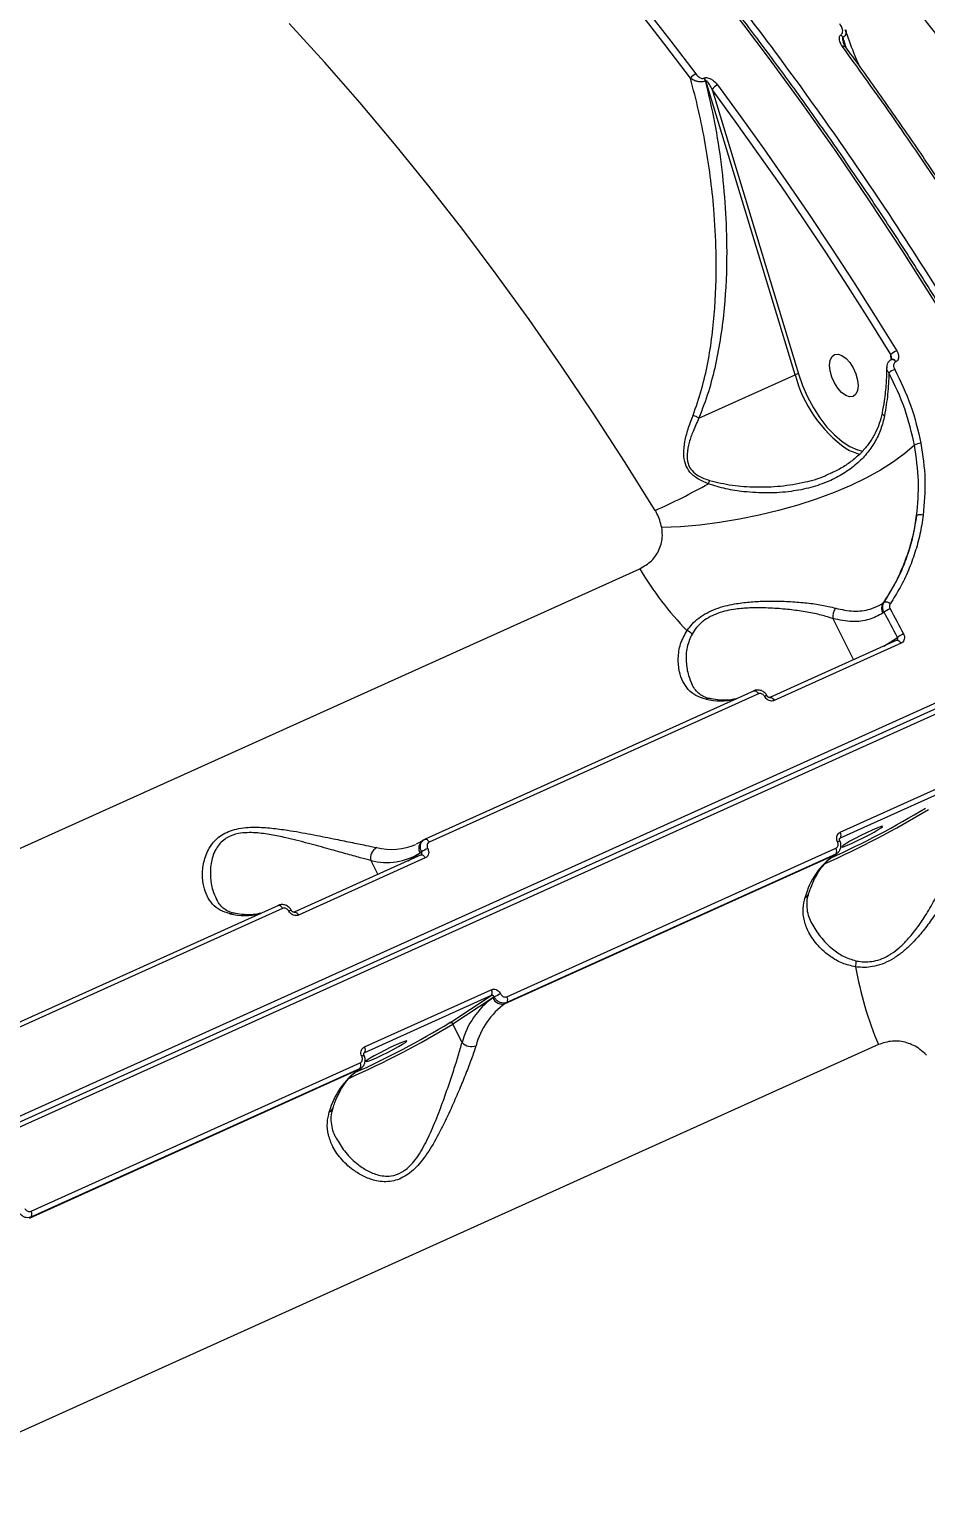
# Model space of a CAD drawing. Header units: millimetres. Extents: x -8422 to 28150, y -6982 to 5510.
# Drawn here: x 21714.2 to 21890.7, y 1389.7 to 1680.1 of the extents above; entities that cross this region are included whole.
import ezdxf

# ---------------------------------------------------------------- set-up
doc = ezdxf.new("R2010")
doc.units = ezdxf.units.MM
for name, color, linetype in [('DIKOM_ОБЪЕКТ', 7, 'Continuous'), ('DIKOM_РАЗМЕР_ЗОНА', 7, 'Continuous'), ('DIKOM_РАЗМЕР_ОБЪЕКТА', 7, 'Continuous')]:
    doc.layers.add(name, color=color, linetype=linetype)
doc.styles.add('style1', font='arial.ttf', dxfattribs={"width": 0.8})
doc.dimstyles.new('1-50', dxfattribs={"dimtxt": 300, "dimasz": 200, "dimexe": 100, "dimexo": 0, "dimgap": 100, "dimtad": 1, "dimdec": 0, "dimtxsty": 'style1', "dimcen": 0, "dimclrd": 7, "dimclre": 7, "dimadec": 1, "dimazin": 2, "dimtfac": 1, "dimtdec": 0, "dimtmove": 1, "dimatfit": 3, "dimfxl": 0, "dimlwd": 25, "dimlwe": 18, "dimarcsym": 0})

# ---------------------------------------------------------------- blocks, each defined once
blk = doc.blocks.new('*D15')
at = {"layer": 'Defpoints', "color": 0, "transparency": 16777216}
for p in [(19380.28, 3651.45), (27070.13, 3651.45), (15204.41, -3115.19)]:
    blk.add_point(p, dxfattribs=at)
at = {"layer": 'DIKOM_РАЗМЕР_ОБЪЕКТА', "color": 7, "lineweight": 18, "transparency": 16777216}
for p, q in [((19380.28, 3651.45), (27170.13, 3651.45)), ((15204.41, -3115.19), (27170.13, -3115.19))]:
    blk.add_line(p, q, dxfattribs=at)
at = {"layer": 'DIKOM_РАЗМЕР_ОБЪЕКТА', "color": 7, "lineweight": 25, "transparency": 16777216}
blk.add_line((27070.13, -2915.19), (27070.13, 3451.45), dxfattribs=at)
at = {"layer": 'DIKOM_РАЗМЕР_ОБЪЕКТА', "color": 7, "transparency": 16777216}
for points in [[(27036.8, 3451.45), (27103.47, 3451.45), (27070.13, 3651.45)], [(27036.8, -2915.19), (27103.47, -2915.19), (27070.13, -3115.19)]]:
    blk.add_solid(points, dxfattribs=at)
at = {"layer": 'DIKOM_РАЗМЕР_ОБЪЕКТА', "color": 0, "transparency": 16777216, "insert": (26816.96, -135.25), "char_height": 300, "attachment_point": 5, "rotation": 90, "style": 'style1'}
blk.add_mtext('6750', dxfattribs=at)
blk = doc.blocks.new('*D14')
at = {"layer": 'Defpoints', "color": 0, "transparency": 16777216}
for p in [(20684.73, 5148.63), (28049.7, 5148.63), (14575.76, -5055.5)]:
    blk.add_point(p, dxfattribs=at)
at = {"layer": 'DIKOM_РАЗМЕР_ЗОНА', "color": 7, "lineweight": 18, "transparency": 16777216}
for p, q in [((20684.73, 5148.63), (28149.7, 5148.63)), ((14575.76, -5055.5), (28149.7, -5055.5))]:
    blk.add_line(p, q, dxfattribs=at)
at = {"layer": 'DIKOM_РАЗМЕР_ЗОНА', "color": 7, "lineweight": 25, "transparency": 16777216}
blk.add_line((28049.7, -4855.5), (28049.7, 4948.63), dxfattribs=at)
at = {"layer": 'DIKOM_РАЗМЕР_ЗОНА', "color": 7, "transparency": 16777216}
for points in [[(28016.36, 4948.63), (28083.03, 4948.63), (28049.7, 5148.63)], [(28016.36, -4855.5), (28083.03, -4855.5), (28049.7, -5055.5)]]:
    blk.add_solid(points, dxfattribs=at)
at = {"layer": 'DIKOM_РАЗМЕР_ЗОНА', "color": 0, "transparency": 16777216, "insert": (27796.52, -63.59), "char_height": 300, "attachment_point": 5, "rotation": 90, "style": 'style1'}
blk.add_mtext('10200', dxfattribs=at)
blk = doc.blocks.new('*D13')
at = {"layer": 'Defpoints', "color": 0, "transparency": 16777216}
for p in [(10490, 1785.06), (25983.09, 460.53), (10490, -6882.5)]:
    blk.add_point(p, dxfattribs=at)
at = {"layer": 'DIKOM_РАЗМЕР_ЗОНА', "color": 7, "lineweight": 18, "transparency": 16777216}
for p, q in [((10490, 1785.06), (10490, -6982.5)), ((25983.09, 460.53), (25983.09, -6982.5))]:
    blk.add_line(p, q, dxfattribs=at)
at = {"layer": 'DIKOM_РАЗМЕР_ЗОНА', "color": 7, "lineweight": 25, "transparency": 16777216}
blk.add_line((25783.09, -6882.5), (10690, -6882.5), dxfattribs=at)
at = {"layer": 'DIKOM_РАЗМЕР_ЗОНА', "color": 7, "transparency": 16777216}
for points in [[(10690, -6849.17), (10690, -6915.83), (10490, -6882.5)], [(25783.09, -6849.17), (25783.09, -6915.83), (25983.09, -6882.5)]]:
    blk.add_solid(points, dxfattribs=at)
at = {"layer": 'DIKOM_РАЗМЕР_ЗОНА', "color": 0, "transparency": 16777216, "insert": (18236.55, -6629.33), "char_height": 300, "attachment_point": 5, "style": 'style1'}
blk.add_mtext('15500', dxfattribs=at)

msp = doc.modelspace()

# ---------------------------------------------------------------- linework, layer by layer
at = {"layer": 'DIKOM_ОБЪЕКТ', "color": 7, "linetype": 'Continuous', "lineweight": 15}
for p, q in [((21847.02, 1670.5), (21847.12, 1670.55)), ((21847.4, 1669.98), (21847.31, 1669.93)), ((21864.97, 1612.16), (21847.4, 1669.98)), ((21848.63, 1668.29), (21865.64, 1612.33)), ((21883.91, 1615.11), (21883.84, 1616.12)), ((21884.05, 1615.2), (21884.09, 1615.22)), ((21884.07, 1615.21), (21884.07, 1615.21)), ((21884.82, 1614.71), (21884.76, 1614.68)), ((21846.05, 1603.63), (21864.97, 1612.16)), ((21877.34, 1597.36), (21878.26, 1597.13)), ((21871.85, 1592.76), (21872.03, 1592.85)), ((21561.2, 1450.87), (21834.39, 1573.99)), ((21882.49, 1565.43), (21882.22, 1565.26)), ((21882.28, 1567.24), (21882.52, 1567.4)), ((21550.11, 1393.24), (21927.9, 1563.5)), ((21927.95, 1562.35), (21550.16, 1392.08)), ((21872.43, 1564.18), (21876.49, 1556.08)), ((21928.8, 1561.72), (21551.01, 1391.45)), ((21885, 1559.91), (21860.02, 1548.66)), ((21882.44, 1558.76), (21885.11, 1560.5)), ((21885.01, 1559.92), (21885, 1559.91)), ((21885.83, 1559.32), (21860.85, 1548.06)), ((21856.91, 1549.98), (21792.13, 1520.78)), ((21857.74, 1549.39), (21792.95, 1520.19)), ((21856.9, 1549.97), (21856.91, 1549.98)), ((21873.86, 1522.14), (21898.84, 1533.4)), ((21898.84, 1532.25), (21873.86, 1520.99)), ((21791.89, 1520.65), (21791.6, 1520.46)), ((21791.91, 1520.63), (21792.09, 1520.76)), ((21792.09, 1520.76), (21792.13, 1520.78)), ((21808.2, 1489.8), (21872.99, 1519)), ((21873.86, 1520.99), (21873.81, 1520.96)), ((21873.86, 1520.99), (21873.81, 1520.96)), ((21791.33, 1517.7), (21766.36, 1506.44)), ((21792.17, 1517.1), (21767.19, 1505.84)), ((21781.47, 1516.57), (21782.83, 1513.86)), ((21788.78, 1516.55), (21791.13, 1518.08)), ((21791.13, 1518.08), (21791.44, 1518.28)), ((21791.34, 1517.71), (21791.33, 1517.7)), ((21807.91, 1488.47), (21872.7, 1517.67)), ((21872.98, 1517.86), (21808.2, 1488.66)), ((21872.7, 1517.67), (21872.98, 1517.86)), ((21872.89, 1517.78), (21872.7, 1517.67)), ((21872.89, 1517.78), (21873.18, 1517.97)), ((21873.17, 1517.99), (21872.98, 1517.86)), ((21763.24, 1507.76), (21698.46, 1478.56)), ((21764.07, 1507.17), (21699.29, 1477.97)), ((21763.23, 1507.76), (21763.24, 1507.76)), ((21780.19, 1479.93), (21805.17, 1491.18)), ((21805.17, 1490.04), (21780.19, 1478.78)), ((21796.98, 1484.69), (21805.17, 1490.04)), ((21805.76, 1489.75), (21805.45, 1489.55)), ((21805.45, 1489.55), (21797.6, 1484.42)), ((21808.2, 1488.66), (21807.91, 1488.47)), ((21799.41, 1480.81), (21797.6, 1484.42)), ((21881.38, 1480.37), (21608.18, 1357.24)), ((21780.19, 1478.78), (21780.14, 1478.75)), ((21780.19, 1478.78), (21780.14, 1478.75)), ((21714.24, 1446.26), (21779.03, 1475.46)), ((21779.32, 1475.64), (21714.53, 1446.45)), ((21714.54, 1447.59), (21779.32, 1476.78)), ((21779.03, 1475.46), (21779.32, 1475.64)), ((21779.23, 1475.56), (21779.03, 1475.46)), ((21779.23, 1475.56), (21779.52, 1475.75)), ((21779.5, 1475.78), (21779.32, 1475.64)), ((21714.53, 1446.45), (21714.24, 1446.26))]:
    msp.add_line(p, q, dxfattribs=at)
at = {"layer": 'DIKOM_ОБЪЕКТ', "color": 7, "linetype": 'Continuous', "lineweight": 15, "flags": 128}
for points in [[(21805.14, 1719.84), (21810.3, 1714.17), (21815.43, 1708.38), (21820.53, 1702.48), (21825.59, 1696.47), (21830.61, 1690.34), (21835.59, 1684.11), (21840.52, 1677.78), (21845.41, 1671.34)], [(21844.38, 1670.48), (21839.5, 1676.9), (21834.58, 1683.22), (21829.61, 1689.43), (21824.6, 1695.54), (21819.56, 1701.55), (21814.47, 1707.43), (21809.35, 1713.21), (21804.2, 1718.87)], [(21927.9, 1563.5), (21922.36, 1574.31), (21916.67, 1585.01), (21910.83, 1595.59), (21904.85, 1606.04), (21898.74, 1616.35), (21892.5, 1626.52), (21886.14, 1636.53), (21879.65, 1646.37), (21873.06, 1656.05), (21866.35, 1665.55), (21859.54, 1674.86), (21852.64, 1683.97)], [(21837.44, 1585.46), (21831.41, 1595.1), (21825.25, 1604.57), (21818.99, 1613.88), (21812.61, 1623.01), (21806.12, 1631.96), (21799.54, 1640.71), (21792.87, 1649.26), (21786.11, 1657.59), (21779.27, 1665.71), (21772.36, 1673.6), (21765.38, 1681.26)], [(21874.31, 1676.72), (21874.46, 1676.78), (21874.59, 1676.82), (21874.7, 1676.83), (21874.78, 1676.81), (21874.84, 1676.78), (21874.85, 1676.77)], [(21883.84, 1616.12), (21879.62, 1622.9), (21875.35, 1629.62), (21871.02, 1636.26), (21866.64, 1642.83), (21862.21, 1649.31), (21857.73, 1655.72), (21853.21, 1662.05), (21848.63, 1668.29)], [(21849.69, 1669.19), (21854.27, 1662.93), (21858.81, 1656.59), (21863.3, 1650.17), (21867.74, 1643.67), (21872.13, 1637.09), (21876.47, 1630.43), (21880.75, 1623.7), (21884.98, 1616.89)], [(21877.28, 1611.12), (21877.38, 1609.99), (21877.26, 1609.03), (21876.92, 1608.32), (21876.39, 1607.9), (21875.71, 1607.81), (21874.94, 1608.07), (21874.14, 1608.64), (21873.37, 1609.49), (21872.71, 1610.54), (21872.19, 1611.71), (21871.86, 1612.91), (21871.76, 1614.03), (21871.88, 1614.99), (21872.22, 1615.71), (21872.75, 1616.13), (21873.43, 1616.21), (21874.2, 1615.96), (21875, 1615.39), (21875.77, 1614.54), (21876.44, 1613.49), (21876.96, 1612.31), (21877.28, 1611.12)], [(21883.98, 1615.17), (21884.08, 1615.2), (21884.25, 1615.17), (21884.42, 1615.07), (21884.6, 1614.9), (21884.76, 1614.68)], [(21865.64, 1612.33), (21866.43, 1610.04), (21867.42, 1607.8), (21868.57, 1605.66), (21869.85, 1603.67), (21871.25, 1601.87), (21872.73, 1600.31), (21874.25, 1599.02), (21875.78, 1598.04), (21877.28, 1597.38), (21877.34, 1597.36)], [(21888.49, 1598.3), (21886.59, 1596.64), (21884.36, 1595.01), (21881.82, 1593.41), (21879.01, 1591.87), (21875.93, 1590.39), (21872.64, 1589), (21869.15, 1587.7), (21865.51, 1586.52), (21861.74, 1585.45), (21857.89, 1584.52), (21854, 1583.73), (21850.1, 1583.09), (21846.22, 1582.6), (21842.42, 1582.27), (21838.73, 1582.11)], [(21885.11, 1560.5), (21884.78, 1561.12), (21884.45, 1561.73), (21884.13, 1562.35), (21883.8, 1562.97), (21883.47, 1563.59), (21883.14, 1564.2), (21882.81, 1564.82), (21882.49, 1565.43)], [(21883.68, 1566.11), (21884.01, 1565.5), (21884.34, 1564.88), (21884.67, 1564.26), (21885, 1563.65), (21885.32, 1563.03), (21885.65, 1562.41), (21885.98, 1561.79), (21886.31, 1561.17)], [(21885, 1559.91), (21885.06, 1559.93), (21885.16, 1559.93), (21885.27, 1559.9), (21885.39, 1559.84), (21885.51, 1559.75), (21885.63, 1559.62), (21885.74, 1559.48), (21885.83, 1559.32)], [(21856.91, 1549.98), (21856.97, 1550), (21857.07, 1550), (21857.18, 1549.97), (21857.3, 1549.91), (21857.42, 1549.81), (21857.54, 1549.69), (21857.64, 1549.55), (21857.74, 1549.39)], [(21860.02, 1548.66), (21860.08, 1548.67), (21860.18, 1548.68), (21860.3, 1548.65), (21860.41, 1548.58), (21860.53, 1548.49), (21860.65, 1548.37), (21860.76, 1548.22), (21860.85, 1548.06)], [(21876.2, 1520), (21877.27, 1520.5), (21878.41, 1521.06), (21879.53, 1521.64), (21880.54, 1522.19), (21881.36, 1522.67), (21881.92, 1523.03), (21882.17, 1523.25), (21882.1, 1523.32), (21881.71, 1523.22), (21881.04, 1522.96), (21880.13, 1522.56), (21879.06, 1522.06), (21877.92, 1521.5), (21876.79, 1520.92), (21875.78, 1520.37), (21874.97, 1519.9), (21874.41, 1519.53), (21874.15, 1519.31), (21874.22, 1519.24), (21874.61, 1519.35), (21875.29, 1519.6), (21876.2, 1520)], [(21792.13, 1520.78), (21792.18, 1520.8), (21792.28, 1520.8), (21792.4, 1520.77), (21792.52, 1520.71), (21792.63, 1520.62), (21792.75, 1520.49), (21792.86, 1520.35), (21792.95, 1520.19)], [(21791.33, 1517.7), (21791.39, 1517.72), (21791.49, 1517.72), (21791.61, 1517.69), (21791.73, 1517.63), (21791.85, 1517.53), (21791.96, 1517.41), (21792.07, 1517.26), (21792.17, 1517.1)], [(21763.24, 1507.76), (21763.3, 1507.78), (21763.4, 1507.79), (21763.52, 1507.76), (21763.63, 1507.69), (21763.75, 1507.6), (21763.87, 1507.48), (21763.98, 1507.33), (21764.07, 1507.17)], [(21766.36, 1506.44), (21766.41, 1506.46), (21766.52, 1506.46), (21766.63, 1506.43), (21766.75, 1506.37), (21766.87, 1506.27), (21766.98, 1506.15), (21767.09, 1506.01), (21767.19, 1505.84)], [(21782.53, 1477.78), (21783.6, 1478.28), (21784.74, 1478.84), (21785.86, 1479.42), (21786.87, 1479.97), (21787.69, 1480.45), (21788.25, 1480.81), (21788.51, 1481.04), (21788.44, 1481.1), (21788.05, 1481), (21787.37, 1480.74), (21786.46, 1480.35), (21785.39, 1479.85), (21784.25, 1479.29), (21783.13, 1478.71), (21782.12, 1478.16), (21781.3, 1477.68), (21780.74, 1477.32), (21780.48, 1477.09), (21780.55, 1477.03), (21780.94, 1477.13), (21781.62, 1477.39), (21782.53, 1477.78)]]:
    msp.add_lwpolyline(points, dxfattribs=at)
at = {"layer": 'DIKOM_ОБЪЕКТ', "color": 7, "linetype": 'Continuous', "lineweight": 15}
for centre, radius, start, end in [((21872.74, 1677.84), 1.77, 21.6138, 43.2567), ((21846.41, 1669.12), 2.44, 114.1455, 146.1889), ((21845.51, 1669.39), 1.88, 16.8891, 36.3849), ((21845.6, 1669.43), 1.88, 16.8894, 36.4229), ((21850.66, 1666.99), 2.4, 113.7267, 147.3339), ((21886.48, 1613.47), 3.74, 113.6915, 134.9306), ((21884.08, 1614.42), 0.794, 21.3688, 89.3479), ((21865.74, 1610.51), 1.82, 93.0126, 114.8485), ((21890, 1618.76), 25.88, 194.7718, 234.6892), ((21885.75, 1609.95), 3.44, 109.7178, 132.0728), ((21879.85, 1605.55), 9.25, 238.6522, 257.2918), ((21889.72, 1596.46), 2.21, 89.2214, 123.8361), ((22187.08, 1471), 359.69, 160.4498, 160.5618), ((21774.34, 1724.43), 152.63, 294.4205, 298.8114), ((21889.64, 1583), 1.63, 69.9211, 116.3399), ((21888.62, 1605.82), 62.88, 210.4081, 224.3991), ((21874.84, 1564.64), 2.46, 139.7634, 190.8309), ((21883.94, 1566.2), 1.96, 147.9822, 208.6873), ((21886.4, 1559.98), 6.71, 113.881, 125.6334), ((21882.86, 1566.29), 1.15, 43.9533, 106.7677), ((21842.62, 1559.2), 2.84, 43.2603, 67.6204), ((21889.33, 1554.36), 7.45, 113.9091, 124.4967), ((21847.96, 1547.09), 1.36, 78.7377, 115.054), ((21850.32, 1561.17), 13.18, 257.1161, 282.7737), ((21859.47, 1548.14), 0.865, 91.2252, 124.0236), ((21796.15, 1683.97), 183.84, 293.9494, 301.1551), ((21801.89, 1672.96), 170.91, 294.2089, 301.2902), ((21873.06, 1521.57), 0.982, 324.0913, 35.4794), ((21783.68, 1517.12), 2.28, 118.3967, 194.0846), ((21785.51, 1530.96), 12.19, 256.1592, 293.3299), ((21792.69, 1519.01), 1.81, 126.8974, 210.848), ((21795.66, 1512.15), 7.45, 113.9091, 124.4967), ((21872.19, 1518.43), 0.978, 324.0072, 35.3219), ((21874.39, 1518.28), 2.24, 105.6709, 118.0511), ((21784.51, 1528.72), 12.52, 255.9211, 301.9077), ((21881.47, 1505.46), 15.04, 125.6786, 165.0031), ((21866.47, 1510.52), 1.27, 292.0191, 340.8049), ((21754.29, 1504.88), 1.36, 78.7284, 115.0633), ((21756.65, 1518.96), 13.18, 257.1178, 282.7719), ((21765.8, 1505.93), 0.863, 91.1922, 124.0565), ((21873.99, 1496.4), 2.99, 346.1438, 8.9947), ((21946.91, 1507.88), 71.07, 189.8837, 202.7738), ((21804.37, 1490.61), 0.982, 324.0913, 35.4794), ((21815.51, 1471.34), 20.84, 114.1388, 117.9146), ((21807.41, 1489.24), 0.978, 324.0075, 35.2976), ((21814.66, 1476.73), 15.79, 125.6797, 165.0036), ((21816.68, 1476.26), 15.04, 125.6805, 165.0035), ((21807.26, 1490.32), 1.96, 203.1679, 289.3686), ((21702.49, 1641.75), 183.84, 293.9494, 301.1551), ((21708.21, 1630.76), 170.93, 294.2093, 301.2897), ((21797.15, 1484.23), 0.491, 23.1727, 109.361), ((21780.73, 1476.05), 2.26, 105.7018, 118.0203), ((21779.39, 1479.36), 0.982, 324.0903, 35.4804), ((21801.26, 1482.46), 2.48, 221.7215, 291.0863), ((21787.8, 1463.24), 15.04, 125.6809, 165.0009), ((21778.52, 1476.22), 0.978, 324.0089, 35.3202), ((21772.8, 1468.31), 1.27, 292.0165, 340.8052), ((21713.74, 1447.02), 0.978, 323.9837, 35.3215)]:
    msp.add_arc(centre, radius, start, end, dxfattribs=at)
for points, knots in [([(21928.36, 1563.67), (21927.45, 1565.47), (21924.81, 1570.68), (21920.34, 1579.24), (21914.9, 1589.3), (21909.34, 1599.25), (21903.65, 1609.09), (21897.84, 1618.8), (21891.92, 1628.38), (21885.89, 1637.82), (21879.75, 1647.11), (21873.51, 1656.25), (21867.18, 1665.23), (21860.75, 1674.04), (21854.23, 1682.68), (21847.64, 1691.14), (21840.96, 1699.41), (21834.22, 1707.49), (21827.4, 1715.37), (21820.53, 1723.05), (21813.6, 1730.51), (21806.61, 1737.76), (21799.58, 1744.79), (21792.51, 1751.59), (21785.4, 1758.16), (21778.26, 1764.49), (21771.1, 1770.58), (21763.91, 1776.42), (21756.72, 1782.02), (21749.51, 1787.36), (21742.3, 1792.43), (21735.09, 1797.25), (21727.88, 1801.8), (21720.69, 1806.08), (21713.52, 1810.09), (21706.37, 1813.82), (21699.24, 1817.27), (21692.16, 1820.44), (21685.11, 1823.32), (21678.1, 1825.92), (21671.15, 1828.23), (21664.25, 1830.24), (21657.41, 1831.97), (21650.64, 1833.4), (21643.93, 1834.54), (21637.31, 1835.39), (21630.76, 1835.92), (21625.61, 1836.16), (21622.67, 1836.12), (21621.85, 1836.11)], [0, 0, 0, 0, 0.011462, 0.033237, 0.055013, 0.07679, 0.098567, 0.120343, 0.14212, 0.163897, 0.185675, 0.207453, 0.229231, 0.251009, 0.272788, 0.294567, 0.316347, 0.338127, 0.359907, 0.381689, 0.403471, 0.425253, 0.447036, 0.468819, 0.490603, 0.512388, 0.534174, 0.55596, 0.577746, 0.599533, 0.621321, 0.643109, 0.664898, 0.686687, 0.708475, 0.730264, 0.752053, 0.77384, 0.795627, 0.817413, 0.839197, 0.860978, 0.882757, 0.904533, 0.926304, 0.948071, 0.969833, 0.991589, 1, 1, 1, 1]), ([(21623.13, 1836.69), (21626.64, 1836.66), (21634.56, 1836.59), (21647.35, 1834.97), (21661.36, 1832.1), (21675.36, 1828.02), (21689.27, 1822.88), (21703.04, 1816.77), (21717.06, 1809.53), (21731.29, 1801.14), (21745.7, 1791.61), (21760.15, 1780.99), (21774.61, 1769.31), (21789.03, 1756.59), (21803.47, 1742.78), (21817.86, 1727.88), (21832.15, 1711.92), (21846.04, 1695.24), (21859.48, 1677.93), (21872.44, 1660.07), (21885.14, 1641.36), (21897.53, 1621.85), (21909.53, 1601.56), (21920.24, 1582.23), (21926.74, 1569.53), (21929.61, 1563.91)], [0, 0, 0, 0, 0.035838, 0.081051, 0.1263, 0.171512, 0.213866, 0.256251, 0.298605, 0.342099, 0.385625, 0.429118, 0.473054, 0.517025, 0.560961, 0.606173, 0.651423, 0.696635, 0.740571, 0.784542, 0.828478, 0.873691, 0.91894, 0.964152, 1, 1, 1, 1]), ([(21753.74, 1800.44), (21754.57, 1800.06), (21759.78, 1797.68), (21769.48, 1792.27), (21782.79, 1784.21), (21796.28, 1774.98), (21809.88, 1764.69), (21823.57, 1753.32), (21837.04, 1741.12), (21850.26, 1728.15), (21863.19, 1714.48), (21876.04, 1699.9), (21888.75, 1684.42), (21901.29, 1668.09), (21912.51, 1652.42), (21922.52, 1637.66), (21928.36, 1628.46), (21931.29, 1623.85)], [0, 0, 0, 0, 0.013617, 0.085255, 0.156949, 0.228588, 0.302298, 0.376068, 0.449779, 0.521596, 0.593469, 0.665287, 0.739176, 0.813125, 0.887015, 0.943454, 1, 1, 1, 1]), ([(21874.31, 1676.72), (21874.23, 1676.85), (21873.96, 1677.24), (21873.71, 1677.86), (21873.67, 1678.45), (21873.78, 1678.83), (21873.95, 1678.98), (21874.03, 1679.05)], [0, 0, 0, 0, 0.160544, 0.508138, 0.731848, 0.86535, 1, 1, 1, 1]), ([(21874.03, 1679.05), (21874.11, 1679.12), (21874.26, 1679.26), (21874.37, 1679.62), (21874.33, 1680.17), (21874.09, 1680.73), (21873.84, 1681.08), (21873.76, 1681.2)], [0, 0, 0, 0, 0.13885, 0.276752, 0.496568, 0.841824, 1, 1, 1, 1]), ([(21874.38, 1678.49), (21874.37, 1678.47), (21874.34, 1678.43), (21874.32, 1678.3), (21874.33, 1678.05), (21874.38, 1677.77), (21874.45, 1677.57), (21874.46, 1677.52)], [0, 0, 0, 0, 0.077406, 0.16582, 0.388995, 0.846681, 1, 1, 1, 1]), ([(21874.88, 1680.06), (21874.92, 1679.98), (21875.07, 1679.69), (21875, 1679.26), (21874.78, 1678.8), (21874.52, 1678.6), (21874.38, 1678.49)], [0, 0, 0, 0, 0.148439, 0.503976, 0.744402, 1, 1, 1, 1]), ([(21874.38, 1678.49), (21874.44, 1678.29), (21874.63, 1677.66), (21874.82, 1677.03), (21874.95, 1676.61)], [0, 0, 0, 0, 0.318915, 1, 1, 1, 1]), ([(21877.64, 1672.89), (21877.27, 1673.76), (21876.25, 1676.09), (21875.4, 1678.52), (21874.86, 1680.05)], [0, 0, 0, 0, 0.3695, 1, 1, 1, 1]), ([(21907.7, 1627.01), (21907.36, 1627.57), (21905.65, 1630.34), (21901.16, 1637.52), (21894.12, 1648.39), (21884.75, 1662.27), (21878.05, 1671.55), (21874.31, 1676.72)], [0, 0, 0, 0, 0.032156, 0.160791, 0.418283, 0.675775, 1, 1, 1, 1]), ([(21874.86, 1676.78), (21874.81, 1676.84), (21874.61, 1677.07), (21874.49, 1677.36), (21874.46, 1677.51), (21874.46, 1677.52)], [0, 0, 0, 0, 0.263575, 0.970594, 1, 1, 1, 1]), ([(21908.19, 1627.1), (21907.73, 1627.85), (21905.32, 1631.82), (21900.83, 1638.89), (21894.75, 1648.26), (21888.56, 1657.46), (21882.29, 1666.47), (21877.71, 1672.9), (21875.19, 1676.27), (21874.83, 1676.76)], [0, 0, 0, 0, 0.043175, 0.229206, 0.4148, 0.599747, 0.784262, 0.96917, 1, 1, 1, 1]), ([(21844.89, 1604.19), (21845.48, 1605.86), (21846.66, 1609.21), (21847.84, 1614.5), (21848.69, 1619.87), (21849.4, 1627.15), (21849.57, 1635.47), (21849.09, 1644.13), (21848.33, 1651.24), (21847.32, 1657.71), (21846.04, 1664.14), (21844.94, 1668.37), (21844.38, 1670.48)], [0, 0, 0, 0, 0.080302, 0.161566, 0.242142, 0.32274, 0.486605, 0.610398, 0.70721, 0.804025, 0.902014, 1, 1, 1, 1]), ([(21847.31, 1669.93), (21847.2, 1669.9), (21846.98, 1669.82), (21846.53, 1669.76), (21845.99, 1669.79), (21845.31, 1669.95), (21844.76, 1670.2), (21844.47, 1670.41), (21844.38, 1670.48)], [0, 0, 0, 0, 0.11332, 0.247073, 0.420379, 0.607404, 0.880144, 1, 1, 1, 1]), ([(21845.41, 1671.34), (21845.59, 1671.13), (21845.86, 1670.83), (21846.32, 1670.56), (21846.61, 1670.46), (21846.85, 1670.45), (21846.97, 1670.49), (21847.02, 1670.5)], [0, 0, 0, 0, 0.437025, 0.628879, 0.790808, 0.905983, 1, 1, 1, 1]), ([(21847.31, 1669.93), (21847.94, 1667.23), (21849.2, 1661.83), (21850.49, 1653.48), (21851.31, 1644.99), (21851.63, 1635.54), (21851.27, 1627.07), (21850.38, 1619.67), (21849.36, 1614.16), (21848, 1608.76), (21846.7, 1605.35), (21846.04, 1603.63)], [0, 0, 0, 0, 0.124577, 0.249156, 0.376417, 0.503666, 0.667722, 0.751086, 0.834427, 0.916784, 1, 1, 1, 1]), ([(21847.12, 1670.55), (21847.2, 1670.57), (21847.38, 1670.63), (21847.77, 1670.61), (21848.25, 1670.44), (21848.93, 1670.03), (21849.4, 1669.57), (21849.66, 1669.23), (21849.69, 1669.19)], [0, 0, 0, 0, 0.092824, 0.206147, 0.369278, 0.572433, 0.94716, 1, 1, 1, 1]), ([(21848.63, 1668.29), (21848.47, 1668.62), (21848.24, 1669.09), (21847.89, 1669.62), (21847.68, 1669.86), (21847.53, 1669.97), (21847.45, 1669.99), (21847.42, 1669.98), (21847.4, 1669.98), (21847.4, 1669.98)], [0, 0, 0, 0, 0.502906, 0.72196, 0.872225, 0.95153, 0.975784, 0.996252, 1, 1, 1, 1]), ([(21883.99, 1615.16), (21883.86, 1615.09), (21883.55, 1614.94), (21883.23, 1614.51), (21883.04, 1614.02), (21883.04, 1613.7), (21883.03, 1613.56)], [0, 0, 0, 0, 0.224898, 0.510998, 0.789335, 1, 1, 1, 1]), ([(21883.99, 1615.32), (21883.98, 1615.45), (21883.95, 1615.72), (21883.88, 1615.98), (21883.84, 1616.12)], [0, 0, 0, 0, 0.478611, 1, 1, 1, 1]), ([(21883.99, 1615.32), (21883.99, 1615.31), (21884.01, 1615.24), (21884, 1615.2), (21883.99, 1615.18)], [0, 0, 0, 0, 0.19439, 1, 1, 1, 1]), ([(21884.76, 1614.68), (21884.71, 1614.66), (21884.59, 1614.59), (21884.44, 1614.39), (21884.36, 1614.06), (21884.39, 1613.64), (21884.52, 1613.34), (21884.59, 1613.19)], [0, 0, 0, 0, 0.103363, 0.262408, 0.461141, 0.728212, 1, 1, 1, 1]), ([(21884.98, 1616.89), (21885.08, 1616.72), (21885.28, 1616.33), (21885.39, 1615.74), (21885.32, 1615.25), (21885.13, 1614.9), (21884.92, 1614.77), (21884.82, 1614.71)], [0, 0, 0, 0, 0.226738, 0.491964, 0.695924, 0.847705, 1, 1, 1, 1]), ([(21883.01, 1613.56), (21882.98, 1612.53), (21882.93, 1610.39), (21882.61, 1607.39), (21882.25, 1605.44), (21882.1, 1604.63)], [0, 0, 0, 0, 0.354272, 0.735641, 1, 1, 1, 1]), ([(21883.44, 1612.51), (21883.39, 1611.13), (21883.29, 1608.37), (21882.82, 1605.52), (21882.59, 1604.09)], [0, 0, 0, 0, 0.497316, 1, 1, 1, 1]), ([(21883.44, 1612.51), (21883.31, 1612.7), (21883.06, 1613.04), (21883.04, 1613.4), (21883.04, 1613.56)], [0, 0, 0, 0, 0.550796, 1, 1, 1, 1]), ([(21888.49, 1598.3), (21887.94, 1600.7), (21886.83, 1605.56), (21884.58, 1610.18), (21883.44, 1612.51)], [0, 0, 0, 0, 0.493737, 1, 1, 1, 1]), ([(21884.59, 1613.19), (21885.72, 1610.87), (21888.03, 1606.16), (21889.17, 1601.19), (21889.75, 1598.67)], [0, 0, 0, 0, 0.493795, 1, 1, 1, 1]), ([(21847.89, 1590.7), (21847.12, 1591.03), (21845.79, 1591.6), (21844.19, 1592.96), (21843.24, 1594.66), (21842.96, 1596.75), (21843.24, 1599.04), (21843.89, 1601.57), (21844.54, 1603.27), (21844.89, 1604.19)], [0, 0, 0, 0, 0.150797, 0.262547, 0.375834, 0.504376, 0.658114, 0.816003, 1, 1, 1, 1]), ([(21846.05, 1603.63), (21845.64, 1602.77), (21844.9, 1601.19), (21844.07, 1598.84), (21843.63, 1596.73), (21843.74, 1594.9), (21844.26, 1593.83), (21844.94, 1592.97), (21846.12, 1592.06), (21847.39, 1591.62), (21848.13, 1591.36)], [0, 0, 0, 0, 0.192085, 0.349373, 0.509447, 0.634406, 0.718628, 0.742074, 0.849587, 1, 1, 1, 1]), ([(21846.04, 1603.63), (21845.86, 1603.73), (21845.54, 1603.91), (21845.13, 1604.1), (21844.92, 1604.18), (21844.89, 1604.19)], [0, 0, 0, 0, 0.499466, 0.907318, 1, 1, 1, 1]), ([(21846.04, 1603.63), (21846.04, 1603.63), (21846.04, 1603.63), (21846.04, 1603.63), (21846.05, 1603.63), (21846.05, 1603.63)], [0, 0, 0, 0, 0.284486, 0.680772, 1, 1, 1, 1]), ([(21882.59, 1604.09), (21882.37, 1603.19), (21881.92, 1601.37), (21880.71, 1598.87), (21879.1, 1596.57), (21877.05, 1594.48), (21874.55, 1592.65), (21871.53, 1591.09), (21868.07, 1589.9), (21864.04, 1589.11), (21859.6, 1588.81), (21855.28, 1589.05), (21851.33, 1589.64), (21849.04, 1590.34), (21847.89, 1590.7)], [0, 0, 0, 0, 0.066889, 0.135573, 0.20554, 0.277113, 0.356057, 0.436731, 0.528015, 0.621258, 0.728001, 0.837097, 0.917982, 1, 1, 1, 1]), ([(21882.12, 1604.64), (21882.11, 1604.62), (21882.02, 1603.9), (21881.57, 1602.55), (21880.77, 1600.62), (21879.68, 1598.8), (21878.31, 1597.11), (21876.67, 1595.56), (21874.78, 1594.2), (21873.15, 1593.25), (21872.13, 1592.84), (21871.87, 1592.73)], [0, 0, 0, 0, 0.004157, 0.127248, 0.253368, 0.384928, 0.519968, 0.658729, 0.802753, 0.950637, 1, 1, 1, 1]), ([(21882.15, 1604.64), (21882.14, 1604.59), (21882.11, 1604.47), (21882.29, 1604.28), (21882.49, 1604.14), (21882.57, 1604.1), (21882.59, 1604.09)], [0, 0, 0, 0, 0.300257, 0.735854, 0.951532, 1, 1, 1, 1]), ([(21888.91, 1584.46), (21889.12, 1586.71), (21889.52, 1591.27), (21888.84, 1595.94), (21888.49, 1598.3)], [0, 0, 0, 0, 0.494164, 1, 1, 1, 1]), ([(21889.75, 1598.67), (21890.1, 1596.31), (21890.81, 1591.54), (21890.41, 1586.88), (21890.2, 1584.53)], [0, 0, 0, 0, 0.494172, 1, 1, 1, 1]), ([(21848.13, 1591.36), (21849.61, 1591.01), (21852.6, 1590.3), (21857.31, 1590.01), (21862.16, 1590.16), (21866.73, 1590.95), (21870.01, 1591.83), (21871.53, 1592.6), (21871.85, 1592.76)], [0, 0, 0, 0, 0.185261, 0.374804, 0.574774, 0.779202, 0.953488, 1, 1, 1, 1]), ([(21838.73, 1582.11), (21838.48, 1583.06), (21838.2, 1584.1), (21837.61, 1585.17), (21837.5, 1585.36), (21837.44, 1585.46)], [0, 0, 0, 0, 0.821764, 0.907878, 1, 1, 1, 1]), ([(21888.91, 1584.46), (21888.62, 1582.83), (21888.02, 1579.55), (21886.5, 1575.05), (21884.62, 1570.9), (21883.06, 1568.46), (21882.28, 1567.24)], [0, 0, 0, 0, 0.259852, 0.522843, 0.760226, 1, 1, 1, 1]), ([(21882.52, 1567.4), (21883.76, 1569.43), (21885.63, 1572.52), (21887.33, 1577.14), (21888.34, 1580.75), (21888.72, 1583.23), (21888.91, 1584.46)], [0, 0, 0, 0, 0.39517, 0.59867, 0.802168, 1, 1, 1, 1]), ([(21890.2, 1584.53), (21890, 1583.28), (21889.62, 1580.77), (21888.62, 1577.15), (21887.32, 1573.64), (21885.7, 1570.25), (21884.36, 1568.14), (21883.69, 1567.09)], [0, 0, 0, 0, 0.197835, 0.395502, 0.59317, 0.796588, 1, 1, 1, 1]), ([(21834.39, 1573.99), (21835.21, 1574.47), (21836.84, 1575.41), (21838.37, 1577.74), (21838.95, 1580.08), (21838.79, 1581.58), (21838.73, 1582.11)], [0, 0, 0, 0, 0.288568, 0.571624, 0.847036, 1, 1, 1, 1]), ([(21843.7, 1561.83), (21844.01, 1562.25), (21844.65, 1563.11), (21845.95, 1564.29), (21847.53, 1565.31), (21849.84, 1566.36), (21852.73, 1567.08), (21855.95, 1567.48), (21859.11, 1567.65), (21862.43, 1567.63), (21865.79, 1567.44), (21868.87, 1567.1), (21871.26, 1566.68), (21872.49, 1566.36), (21872.97, 1566.23)], [0, 0, 0, 0, 0.061059, 0.122045, 0.183622, 0.245191, 0.354854, 0.436925, 0.519099, 0.622818, 0.7266, 0.831091, 0.935577, 1, 1, 1, 1]), ([(21872.43, 1564.18), (21871.97, 1564.33), (21870.77, 1564.73), (21868.45, 1565.27), (21865.49, 1565.77), (21862.25, 1566.14), (21859.08, 1566.32), (21856.06, 1566.31), (21853, 1566.07), (21850.32, 1565.49), (21848.23, 1564.59), (21847.24, 1563.96), (21846.34, 1563.23), (21845.5, 1562.41), (21844.96, 1561.57), (21844.68, 1561.15)], [0, 0, 0, 0, 0.065387, 0.170364, 0.277939, 0.381809, 0.488408, 0.569566, 0.652793, 0.760418, 0.815164, 0.871883, 0.880044, 0.939197, 1, 1, 1, 1]), ([(21882.22, 1565.26), (21881.36, 1564.8), (21879.52, 1563.82), (21876.22, 1563.39), (21873.7, 1563.91), (21872.43, 1564.18)], [0, 0, 0, 0, 0.306972, 0.64847, 1, 1, 1, 1]), ([(21872.97, 1566.23), (21874.15, 1565.97), (21876.54, 1565.45), (21879.41, 1565.86), (21881.27, 1566.61), (21882.07, 1567.11), (21882.28, 1567.24)], [0, 0, 0, 0, 0.341495, 0.692997, 0.918012, 1, 1, 1, 1]), ([(21882.49, 1565.43), (21882.46, 1565.49), (21882.33, 1565.74), (21882.21, 1566.23), (21882.24, 1566.87), (21882.43, 1567.22), (21882.52, 1567.4)], [0, 0, 0, 0, 0.081887, 0.38803, 0.69395, 1, 1, 1, 1]), ([(21883.69, 1567.09), (21883.64, 1567), (21883.55, 1566.83), (21883.54, 1566.51), (21883.6, 1566.27), (21883.67, 1566.14), (21883.68, 1566.11)], [0, 0, 0, 0, 0.305719, 0.611614, 0.91805, 1, 1, 1, 1]), ([(21847.38, 1548.33), (21846.71, 1548.53), (21845.35, 1548.95), (21843.89, 1550.18), (21842.82, 1551.78), (21842.11, 1553.84), (21841.88, 1556.34), (21842.24, 1559.17), (21843.22, 1560.96), (21843.7, 1561.83)], [0, 0, 0, 0, 0.131658, 0.263491, 0.39514, 0.526876, 0.688299, 0.849537, 1, 1, 1, 1]), ([(21844.68, 1561.15), (21844.31, 1560.29), (21843.53, 1558.48), (21843.46, 1555.64), (21843.85, 1553.13), (21844.45, 1551.77), (21844.72, 1551.18)], [0, 0, 0, 0, 0.248047, 0.521231, 0.794796, 1, 1, 1, 1]), ([(21885.06, 1559.96), (21885.06, 1559.96), (21885.11, 1560), (21885.16, 1560.1), (21885.19, 1560.24), (21885.16, 1560.38), (21885.12, 1560.47), (21885.11, 1560.5)], [0, 0, 0, 0, 0.053441, 0.31133, 0.569788, 0.828804, 1, 1, 1, 1]), ([(21886.31, 1561.17), (21886.35, 1561.07), (21886.47, 1560.82), (21886.52, 1560.38), (21886.44, 1559.93), (21886.2, 1559.54), (21885.96, 1559.39), (21885.83, 1559.32)], [0, 0, 0, 0, 0.141848, 0.356718, 0.57131, 0.785683, 1, 1, 1, 1]), ([(21848.25, 1548.44), (21848.17, 1548.45), (21847.71, 1548.52), (21847.01, 1548.81), (21846.1, 1549.35), (21845.32, 1550.1), (21844.91, 1550.82), (21844.71, 1551.18)], [0, 0, 0, 0, 0.037255, 0.244349, 0.480853, 0.741746, 1, 1, 1, 1]), ([(21853.38, 1548.42), (21853.07, 1548.34), (21852.19, 1548.13), (21850.67, 1548.09), (21849.25, 1548.22), (21848.43, 1548.39), (21848.23, 1548.43)], [0, 0, 0, 0, 0.208064, 0.567763, 0.891939, 1, 1, 1, 1]), ([(21859.44, 1549), (21859.42, 1549.05), (21859.29, 1549.34), (21858.86, 1549.76), (21858.19, 1550.11), (21857.48, 1550.16), (21856.99, 1550.06), (21856.78, 1549.9), (21856.75, 1549.88)], [0, 0, 0, 0, 0.054074, 0.290858, 0.538091, 0.754678, 0.962761, 1, 1, 1, 1]), ([(21858.99, 1548.86), (21858.93, 1548.95), (21858.8, 1549.14), (21858.53, 1549.35), (21858.23, 1549.46), (21857.95, 1549.46), (21857.8, 1549.41), (21857.74, 1549.39)], [0, 0, 0, 0, 0.215122, 0.430215, 0.644968, 0.859549, 1, 1, 1, 1]), ([(21860.85, 1548.06), (21860.76, 1548.03), (21860.54, 1547.95), (21860.13, 1547.96), (21859.67, 1548.12), (21859.26, 1548.43), (21859.08, 1548.71), (21858.99, 1548.86)], [0, 0, 0, 0, 0.140636, 0.355057, 0.569853, 0.784871, 1, 1, 1, 1]), ([(21860.01, 1548.66), (21860, 1548.65), (21859.97, 1548.63), (21859.82, 1548.66), (21859.68, 1548.73), (21859.56, 1548.84), (21859.46, 1548.98), (21859.42, 1549.07), (21859.41, 1549.11)], [0, 0, 0, 0, 0.298819, 0.46055, 0.59808, 0.741468, 0.882089, 1, 1, 1, 1]), ([(21753.71, 1506.11), (21753.04, 1506.32), (21751.69, 1506.73), (21750.22, 1507.97), (21749.15, 1509.57), (21748.45, 1511.63), (21748.2, 1514.13), (21748.63, 1516.95), (21749.8, 1519.59), (21751.57, 1521.38), (21753.4, 1522.33), (21755.01, 1522.83), (21756.81, 1523.1), (21759.12, 1523.18), (21761.89, 1523), (21765.57, 1522.5), (21769.69, 1521.76), (21773.86, 1520.91), (21777.47, 1520.18), (21780.39, 1519.59), (21781.9, 1519.27), (21782.59, 1519.13)], [0, 0, 0, 0, 0.055476, 0.111024, 0.166497, 0.222006, 0.290023, 0.357963, 0.422676, 0.477408, 0.505247, 0.533093, 0.56271, 0.592373, 0.64043, 0.688579, 0.760325, 0.832062, 0.890998, 0.949867, 1, 1, 1, 1]), ([(21781.47, 1516.57), (21780.79, 1516.76), (21779.33, 1517.16), (21776.53, 1517.93), (21773.11, 1518.88), (21769.14, 1519.97), (21765.27, 1520.97), (21761.79, 1521.69), (21759.22, 1522.05), (21757.06, 1522.1), (21755.11, 1521.91), (21753.66, 1521.41), (21752.52, 1520.69), (21751.74, 1520), (21750.67, 1518.53), (21749.92, 1516.27), (21749.78, 1513.44), (21750.17, 1510.94), (21750.78, 1509.57), (21751.04, 1509)], [0, 0, 0, 0, 0.061489, 0.133261, 0.206988, 0.294195, 0.383694, 0.441012, 0.499495, 0.533515, 0.568446, 0.61845, 0.631768, 0.662967, 0.695204, 0.772222, 0.854275, 0.938583, 1, 1, 1, 1]), ([(21873.34, 1520.26), (21873.3, 1520.36), (21873.19, 1520.62), (21873.15, 1521.06), (21873.25, 1521.53), (21873.49, 1521.92), (21873.74, 1522.07), (21873.86, 1522.14)], [0, 0, 0, 0, 0.141828, 0.3567, 0.571302, 0.785665, 1, 1, 1, 1]), ([(21791.6, 1520.46), (21791.37, 1520.31), (21790.97, 1520.05), (21790.53, 1519.88), (21790.34, 1519.81)], [0, 0, 0, 0, 0.572245, 1, 1, 1, 1]), ([(21791.44, 1518.28), (21791.38, 1518.42), (21791.23, 1518.76), (21791.16, 1519.34), (21791.28, 1519.95), (21791.55, 1520.4), (21791.81, 1520.57), (21791.91, 1520.63)], [0, 0, 0, 0, 0.154734, 0.389161, 0.623445, 0.857685, 1, 1, 1, 1]), ([(21792.64, 1518.95), (21792.69, 1518.85), (21792.8, 1518.6), (21792.86, 1518.17), (21792.77, 1517.71), (21792.54, 1517.32), (21792.29, 1517.18), (21792.17, 1517.1)], [0, 0, 0, 0, 0.141859, 0.356728, 0.571309, 0.78569, 1, 1, 1, 1]), ([(21792.95, 1520.19), (21792.87, 1520.14), (21792.71, 1520.04), (21792.55, 1519.78), (21792.49, 1519.48), (21792.53, 1519.19), (21792.61, 1519.02), (21792.64, 1518.95)], [0, 0, 0, 0, 0.214254, 0.428585, 0.64316, 0.858057, 1, 1, 1, 1]), ([(21872.94, 1517.86), (21873, 1517.88), (21873.27, 1517.97), (21873.64, 1518.35), (21873.96, 1518.95), (21874.02, 1519.65), (21873.95, 1520.17), (21873.79, 1520.4), (21873.78, 1520.43)], [0, 0, 0, 0, 0.061754, 0.285264, 0.50567, 0.730853, 0.967728, 1, 1, 1, 1]), ([(21872.99, 1519), (21873.07, 1519.05), (21873.24, 1519.15), (21873.4, 1519.41), (21873.47, 1519.72), (21873.44, 1520.01), (21873.37, 1520.19), (21873.34, 1520.26)], [0, 0, 0, 0, 0.214293, 0.428611, 0.643179, 0.858074, 1, 1, 1, 1]), ([(21873.79, 1520.44), (21873.78, 1520.47), (21873.74, 1520.54), (21873.72, 1520.68), (21873.72, 1520.81), (21873.75, 1520.91), (21873.79, 1520.96), (21873.81, 1520.96), (21873.82, 1520.97)], [0, 0, 0, 0, 0.089169, 0.248359, 0.415756, 0.598876, 0.819985, 1, 1, 1, 1]), ([(21791.39, 1517.74), (21791.4, 1517.75), (21791.44, 1517.78), (21791.49, 1517.88), (21791.52, 1518.03), (21791.5, 1518.17), (21791.46, 1518.25), (21791.44, 1518.28)], [0, 0, 0, 0, 0.053463, 0.311344, 0.569758, 0.828768, 1, 1, 1, 1]), ([(21867.66, 1510.11), (21867.79, 1510.48), (21868.15, 1511.55), (21868.86, 1513.15), (21869.85, 1514.81), (21870.98, 1516.21), (21872.01, 1517.17), (21872.68, 1517.63), (21872.89, 1517.78)], [0, 0, 0, 0, 0.103441, 0.300773, 0.498705, 0.698483, 0.901533, 1, 1, 1, 1]), ([(21897.74, 1516.85), (21897.47, 1515.95), (21896.94, 1514.14), (21895.58, 1511.14), (21893.89, 1508.03), (21891.99, 1505.1), (21889.99, 1502.45), (21888.11, 1500.35), (21886.26, 1498.65), (21884.48, 1497.34), (21882.59, 1496.35), (21880.19, 1495.58), (21878.26, 1495.5), (21877.08, 1495.65), (21876.89, 1495.68)], [0, 0, 0, 0, 0.110101, 0.220216, 0.329288, 0.438309, 0.524962, 0.611518, 0.675344, 0.739099, 0.803993, 0.868891, 0.979732, 1, 1, 1, 1]), ([(21876.94, 1496.86), (21877.12, 1496.83), (21878.23, 1496.62), (21879.98, 1496.61), (21882.11, 1497.24), (21883.28, 1497.84), (21884.45, 1498.59), (21885.63, 1499.51), (21887.3, 1501.19), (21888.99, 1503.26), (21890.77, 1505.89), (21892.45, 1508.8), (21893.94, 1511.9), (21895.11, 1514.9), (21895.56, 1516.72), (21895.79, 1517.63)], [0, 0, 0, 0, 0.020107, 0.128734, 0.186364, 0.243997, 0.254857, 0.31767, 0.380582, 0.467543, 0.554627, 0.66537, 0.776166, 0.888092, 1, 1, 1, 1]), ([(21868.31, 1504.18), (21868.11, 1504.59), (21867.66, 1505.51), (21867.34, 1506.96), (21867.31, 1508.43), (21867.44, 1509.48), (21867.65, 1510.02), (21867.69, 1510.11)], [0, 0, 0, 0, 0.212654, 0.477418, 0.735662, 0.957558, 1, 1, 1, 1]), ([(21754.59, 1506.23), (21754.46, 1506.25), (21753.95, 1506.33), (21753.2, 1506.66), (21752.31, 1507.23), (21751.58, 1507.98), (21751.21, 1508.68), (21751.04, 1509)], [0, 0, 0, 0, 0.066206, 0.274373, 0.512969, 0.775875, 1, 1, 1, 1]), ([(21765.77, 1506.78), (21765.75, 1506.84), (21765.62, 1507.12), (21765.2, 1507.54), (21764.52, 1507.89), (21763.81, 1507.94), (21763.32, 1507.85), (21763.12, 1507.69), (21763.09, 1507.66)], [0, 0, 0, 0, 0.054077, 0.290875, 0.538118, 0.754719, 0.962817, 1, 1, 1, 1]), ([(21765.32, 1506.64), (21765.26, 1506.74), (21765.14, 1506.93), (21764.86, 1507.13), (21764.56, 1507.24), (21764.28, 1507.25), (21764.13, 1507.19), (21764.07, 1507.17)], [0, 0, 0, 0, 0.215121, 0.430213, 0.64497, 0.859549, 1, 1, 1, 1]), ([(21876.89, 1495.68), (21876, 1495.88), (21874.22, 1496.28), (21871.7, 1497.77), (21869.39, 1499.79), (21867.66, 1502.23), (21866.7, 1504.71), (21866.4, 1507.06), (21866.77, 1508.62), (21866.94, 1509.35)], [0, 0, 0, 0, 0.128155, 0.25674, 0.426815, 0.596878, 0.73731, 0.877571, 1, 1, 1, 1]), ([(21759.72, 1506.21), (21759.4, 1506.13), (21758.53, 1505.91), (21757, 1505.88), (21755.58, 1506.01), (21754.77, 1506.17), (21754.56, 1506.21)], [0, 0, 0, 0, 0.208064, 0.567763, 0.891939, 1, 1, 1, 1]), ([(21767.19, 1505.84), (21767.1, 1505.81), (21766.87, 1505.73), (21766.46, 1505.74), (21766, 1505.91), (21765.59, 1506.21), (21765.41, 1506.5), (21765.32, 1506.64)], [0, 0, 0, 0, 0.140637, 0.35506, 0.569859, 0.784879, 1, 1, 1, 1]), ([(21766.35, 1506.44), (21766.33, 1506.43), (21766.3, 1506.42), (21766.15, 1506.45), (21766.02, 1506.52), (21765.89, 1506.63), (21765.79, 1506.76), (21765.76, 1506.86), (21765.74, 1506.9)], [0, 0, 0, 0, 0.298816, 0.460549, 0.598066, 0.74147, 0.88209, 1, 1, 1, 1]), ([(21868.27, 1504.23), (21868.78, 1503.34), (21869.85, 1501.5), (21872.05, 1499.35), (21874.42, 1497.66), (21876.09, 1497.13), (21876.94, 1496.86)], [0, 0, 0, 0, 0.279792, 0.573479, 0.78376, 1, 1, 1, 1]), ([(21805.17, 1491.18), (21805.26, 1491.21), (21805.49, 1491.3), (21805.89, 1491.28), (21806.34, 1491.11), (21806.73, 1490.79), (21806.91, 1490.5), (21806.99, 1490.35)], [0, 0, 0, 0, 0.140607, 0.355085, 0.569864, 0.784898, 1, 1, 1, 1]), ([(21805.76, 1489.75), (21805.73, 1489.8), (21805.68, 1489.9), (21805.55, 1490.01), (21805.41, 1490.07), (21805.27, 1490.07), (21805.2, 1490.05), (21805.17, 1490.04)], [0, 0, 0, 0, 0.215489, 0.430685, 0.645246, 0.859522, 1, 1, 1, 1]), ([(21808.2, 1488.66), (21808.08, 1488.62), (21807.78, 1488.51), (21807.23, 1488.53), (21806.64, 1488.75), (21806.11, 1489.17), (21805.87, 1489.56), (21805.76, 1489.75)], [0, 0, 0, 0, 0.140688, 0.355447, 0.570299, 0.785171, 1, 1, 1, 1]), ([(21806.99, 1490.35), (21807.05, 1490.26), (21807.16, 1490.06), (21807.43, 1489.85), (21807.72, 1489.73), (21807.99, 1489.72), (21808.14, 1489.78), (21808.2, 1489.8)], [0, 0, 0, 0, 0.215189, 0.43021, 0.644919, 0.859475, 1, 1, 1, 1]), ([(21890.82, 1478.31), (21890.41, 1478.7), (21889.27, 1479.8), (21886.97, 1480.89), (21884.08, 1481.26), (21882.28, 1480.67), (21881.38, 1480.37)], [0, 0, 0, 0, 0.152965, 0.428372, 0.711434, 1, 1, 1, 1]), ([(21802.15, 1480.15), (21801.88, 1479.32), (21801.32, 1477.66), (21800.18, 1474.72), (21798.9, 1471.59), (21797.38, 1468.08), (21795.61, 1464.26), (21793.51, 1460.35), (21791.2, 1456.97), (21788.95, 1454.86), (21787.07, 1453.88), (21785.56, 1453.44), (21784.03, 1453.35), (21782.21, 1453.59), (21780.23, 1454.28), (21777.89, 1455.66), (21775.66, 1457.64), (21773.95, 1460.09), (21773.02, 1462.57), (21772.74, 1464.89), (21773.11, 1466.43), (21773.27, 1467.13)], [0, 0, 0, 0, 0.055476, 0.111025, 0.166498, 0.222006, 0.290025, 0.357963, 0.422676, 0.477407, 0.505247, 0.533095, 0.56271, 0.592374, 0.64043, 0.688581, 0.760326, 0.832061, 0.891, 0.949867, 1, 1, 1, 1]), ([(21774.63, 1461.99), (21775.12, 1461.13), (21776.16, 1459.33), (21778.26, 1457.23), (21780.46, 1455.68), (21782.3, 1454.84), (21783.99, 1454.49), (21785.65, 1454.48), (21787.03, 1454.94), (21788.25, 1455.71), (21789.18, 1456.5), (21790.69, 1458.26), (21792.35, 1461.11), (21794.06, 1464.97), (21795.5, 1468.74), (21796.74, 1472.24), (21797.77, 1475.35), (21798.71, 1478.29), (21799.18, 1479.97), (21799.41, 1480.81)], [0, 0, 0, 0, 0.081837, 0.171335, 0.228647, 0.287129, 0.321148, 0.356075, 0.406075, 0.419395, 0.450592, 0.482825, 0.559842, 0.641889, 0.726193, 0.794207, 0.863406, 0.93075, 1, 1, 1, 1]), ([(21779.28, 1475.64), (21779.33, 1475.67), (21779.6, 1475.76), (21779.97, 1476.13), (21780.29, 1476.74), (21780.35, 1477.43), (21780.28, 1477.96), (21780.13, 1478.19), (21780.11, 1478.22)], [0, 0, 0, 0, 0.061754, 0.285263, 0.50567, 0.730861, 0.967736, 1, 1, 1, 1]), ([(21779.32, 1476.78), (21779.41, 1476.83), (21779.57, 1476.93), (21779.73, 1477.19), (21779.8, 1477.5), (21779.77, 1477.8), (21779.7, 1477.97), (21779.67, 1478.04)], [0, 0, 0, 0, 0.214293, 0.428611, 0.643179, 0.858056, 1, 1, 1, 1]), ([(21779.67, 1478.04), (21779.63, 1478.14), (21779.52, 1478.4), (21779.48, 1478.85), (21779.58, 1479.31), (21779.82, 1479.7), (21780.07, 1479.85), (21780.19, 1479.93)], [0, 0, 0, 0, 0.141817, 0.356703, 0.571306, 0.78567, 1, 1, 1, 1]), ([(21780.13, 1478.22), (21780.11, 1478.25), (21780.07, 1478.33), (21780.05, 1478.46), (21780.05, 1478.6), (21780.09, 1478.7), (21780.12, 1478.74), (21780.14, 1478.75), (21780.15, 1478.75)], [0, 0, 0, 0, 0.089167, 0.248378, 0.415771, 0.598887, 0.81999, 1, 1, 1, 1]), ([(21774, 1467.9), (21774.12, 1468.26), (21774.48, 1469.34), (21775.19, 1470.93), (21776.18, 1472.59), (21777.31, 1474), (21778.34, 1474.95), (21779.01, 1475.41), (21779.23, 1475.56)], [0, 0, 0, 0, 0.103441, 0.300772, 0.498704, 0.698483, 0.901533, 1, 1, 1, 1]), ([(21774.63, 1461.99), (21774.57, 1462.1), (21774.21, 1462.72), (21773.85, 1463.87), (21773.61, 1465.42), (21773.67, 1466.75), (21773.93, 1467.59), (21774.02, 1467.9)], [0, 0, 0, 0, 0.05838, 0.326325, 0.590102, 0.846992, 1, 1, 1, 1]), ([(21714.53, 1446.45), (21714.41, 1446.4), (21714.11, 1446.29), (21713.57, 1446.31), (21712.97, 1446.54), (21712.44, 1446.95), (21712.21, 1447.34), (21712.09, 1447.54)], [0, 0, 0, 0, 0.140691, 0.355454, 0.57031, 0.785124, 1, 1, 1, 1]), ([(21713.32, 1448.14), (21713.38, 1448.04), (21713.5, 1447.85), (21713.76, 1447.63), (21714.06, 1447.52), (21714.33, 1447.51), (21714.48, 1447.56), (21714.54, 1447.59)], [0, 0, 0, 0, 0.215203, 0.43021, 0.644925, 0.859477, 1, 1, 1, 1])]:
    msp.add_open_spline(points, degree=3, knots=knots, dxfattribs=at)

# ---------------------------------------------------------------- dimensions: what is measured, and where the dimension line sits
at = {"layer": 'DIKOM_РАЗМЕР_ЗОНА'}
dim = msp.add_linear_dim(base=(28049.7, 5148.63), p1=(14575.76, -5055.5), p2=(20684.73, 5148.63), angle=270, text='10200', dimstyle='1-50', override={"dimscale": 1, "dimtix": 0, "dimtofl": 1, "dimtmove": 1, "dimatfit": 3}, dxfattribs=at)
dim.commit()
dim.dimension.update_dxf_attribs({"geometry": '*D14', "text_midpoint": (28049.7, -63.59), "dimtype": 160})
dim = msp.add_linear_dim(base=(10490, -6882.5), p1=(25983.09, 460.53), p2=(10490, 1785.06), angle=180, text='15500', dimstyle='1-50', dxfattribs=at)
dim.commit()
dim.dimension.update_dxf_attribs({"geometry": '*D13', "text_midpoint": (18236.55, -6882.5), "dimtype": 160})
at = {"layer": 'DIKOM_РАЗМЕР_ОБЪЕКТА'}
dim = msp.add_linear_dim(base=(27070.13, 3651.45), p1=(15204.41, -3115.19), p2=(19380.28, 3651.45), angle=270, text='6750', dimstyle='1-50', override={"dimscale": 1, "dimtix": 0, "dimtofl": 1, "dimtmove": 1, "dimatfit": 3}, dxfattribs=at)
dim.commit()
dim.dimension.update_dxf_attribs({"geometry": '*D15', "text_midpoint": (27070.13, -135.25), "dimtype": 160})

doc.saveas('drawing.dxf')
